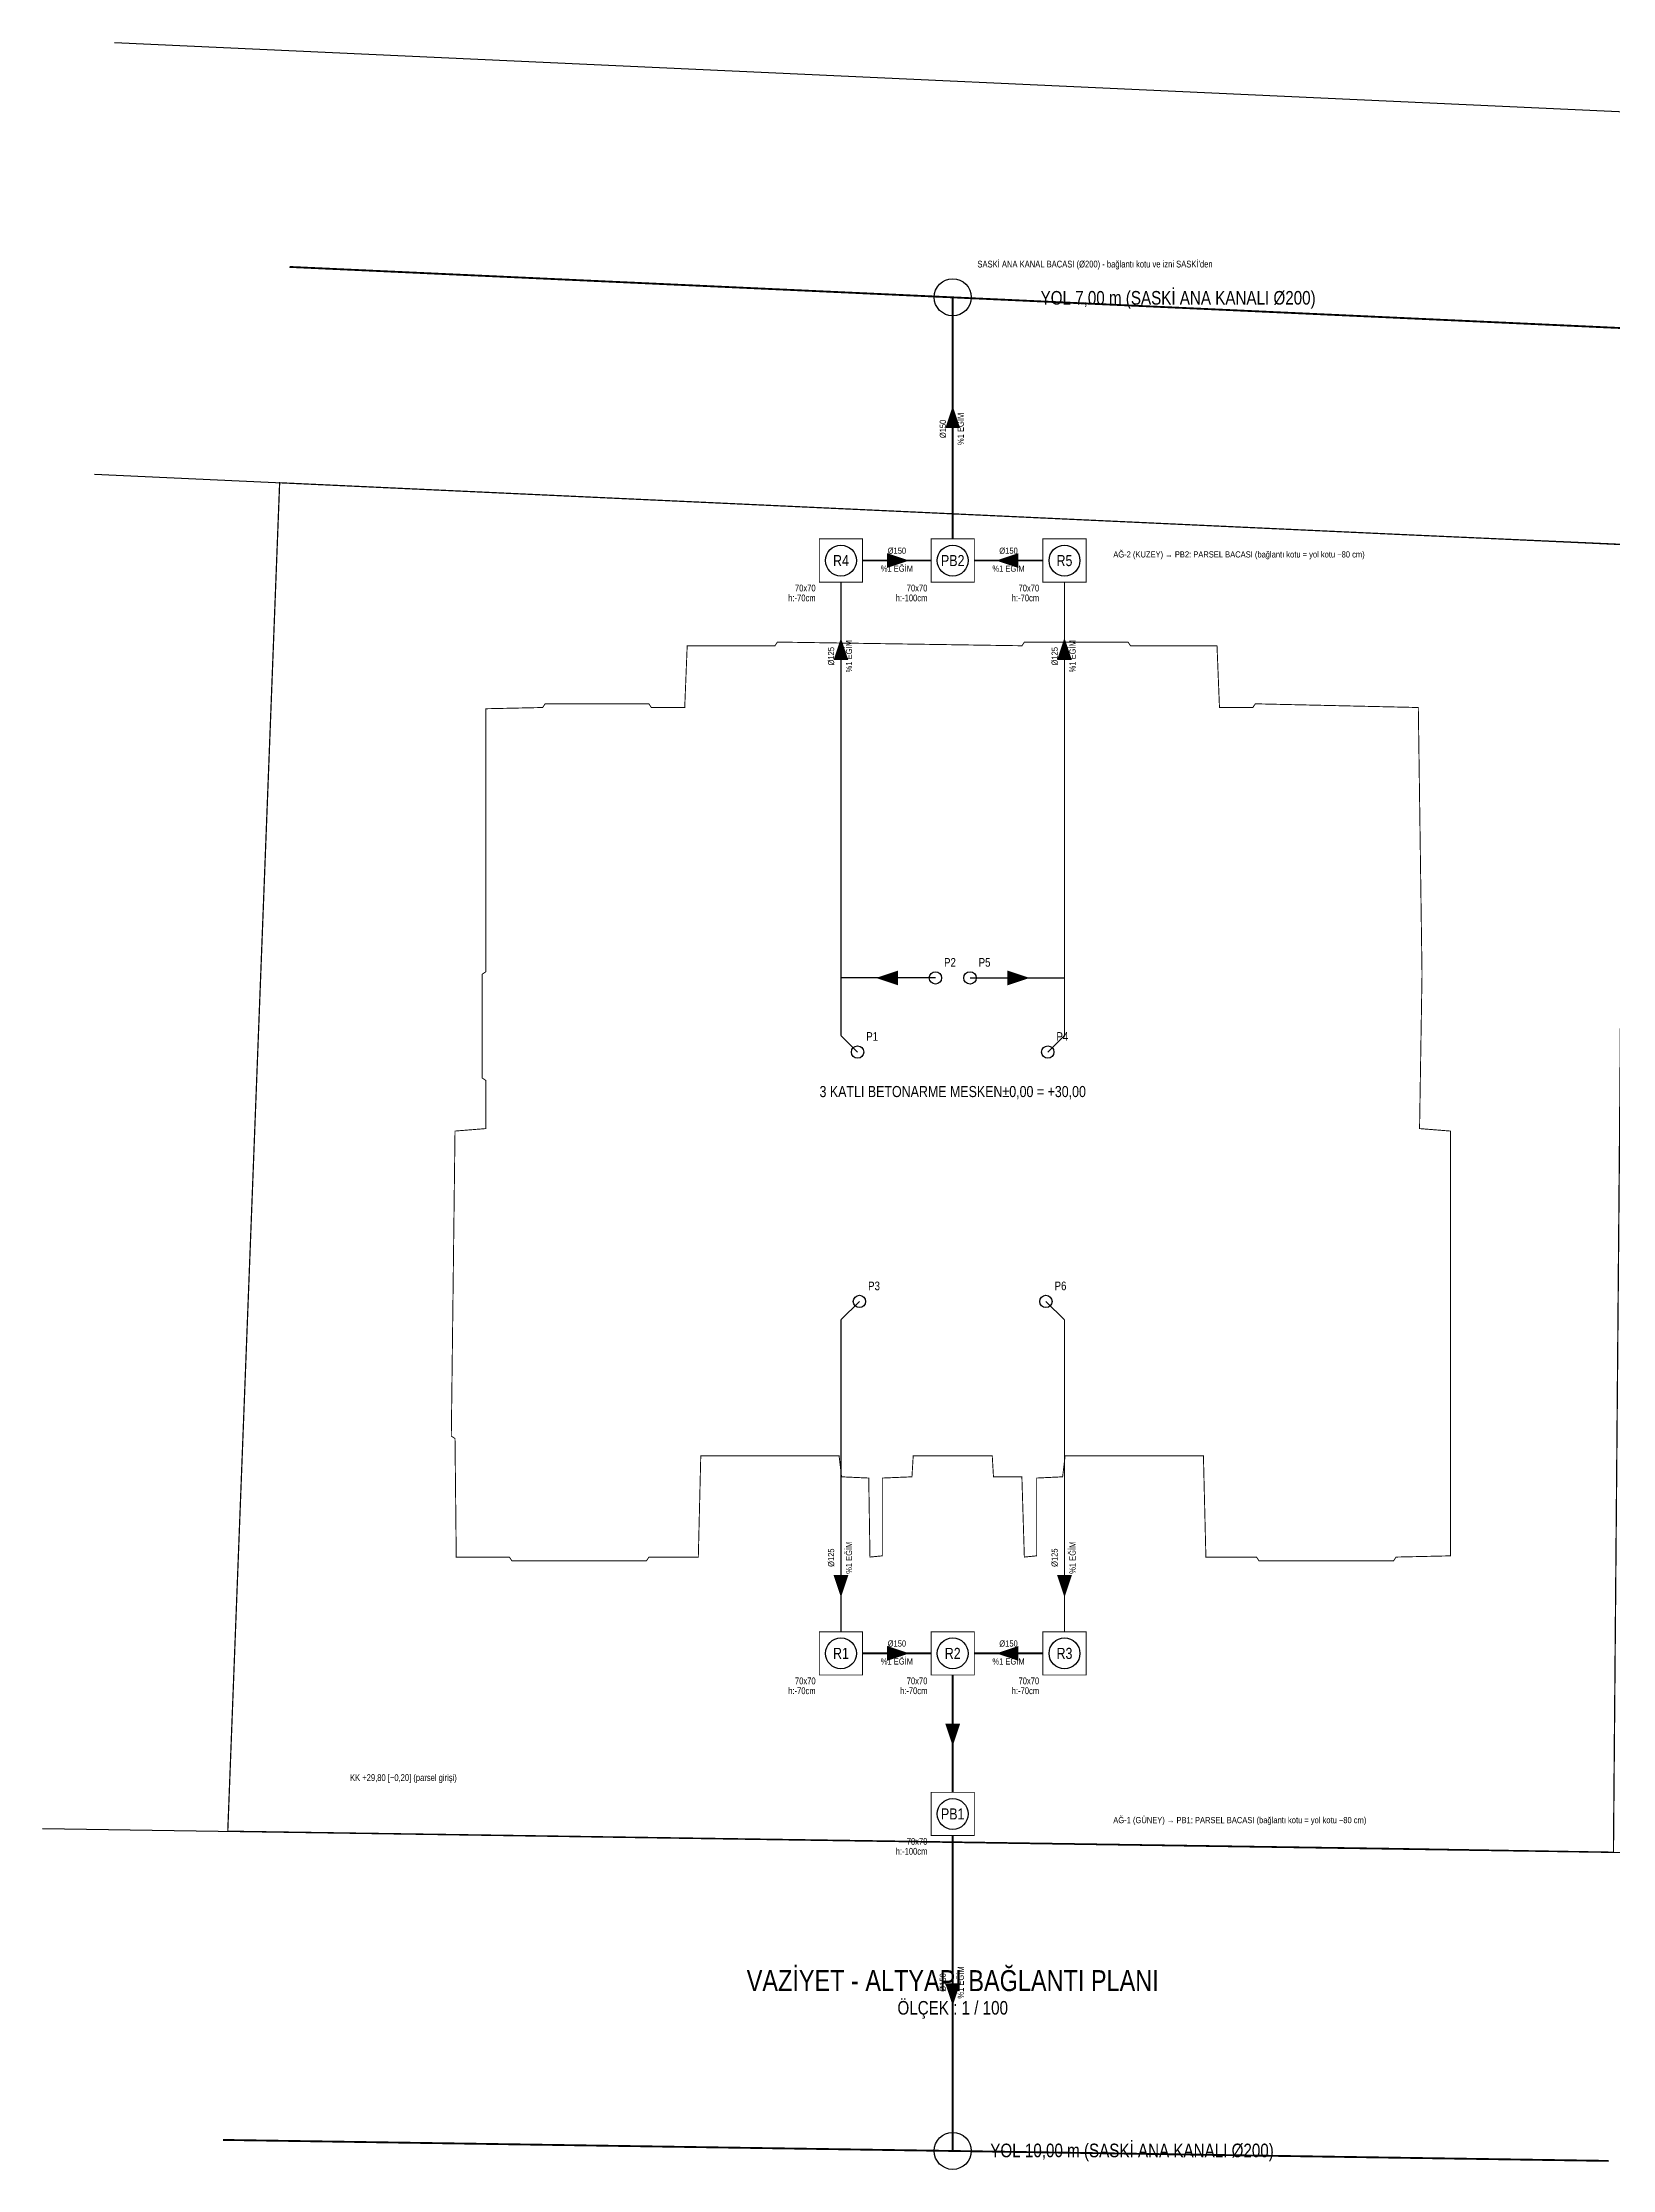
# Model space of a CAD drawing. Header units: centimetres. Extents: x -3462 to 2201, y -4536 to -601.
# Drawn here: x -3454 to -2183, y -3547 to -1824 of the extents above; entities that cross this region are included whole.
import ezdxf
from ezdxf.enums import TextEntityAlignment as Align

# ---------------------------------------------------------------- set-up
doc = ezdxf.new("R2010")
doc.units = ezdxf.units.CM
for name, color, linetype in [('ROTAS-ALTYAPI-BINA', 7, 'Continuous'), ('ROTAS-ALTYAPI-KANAL', 1, 'Continuous'), ('ROTAS-ALTYAPI-OK', 6, 'Continuous'), ('ROTAS-ALTYAPI-PARSEL', 3, 'Continuous'), ('ROTAS-ALTYAPI-PIS-SU', 6, 'Continuous'), ('ROTAS-ALTYAPI-ROGAR', 5, 'Continuous'), ('ROTAS-ALTYAPI-YAZI', 7, 'Continuous'), ('ROTAS-ALTYAPI-YOL', 8, 'Continuous'), ('ROTAS-PAFTA-YAZI', 7, 'Continuous'), ('ROTAS-SIHHI-KOLON', 6, 'Continuous')]:
    doc.layers.add(name, color=color, linetype=linetype)
doc.styles.add('ROTAS-YAZI', font='arial.ttf')

msp = doc.modelspace()

# ---------------------------------------------------------------- hatches: boundary and pattern name
at = {"layer": 'ROTAS-ALTYAPI-OK'}
h = msp.add_hatch(color=6, dxfattribs=at)
h.dxf.hatch_style = 1
h.paths.add_polyline_path([(-2717, -2118.7), (-2723, -2136.7), (-2711, -2136.7)])
h = msp.add_hatch(color=6, dxfattribs=at)
h.dxf.hatch_style = 1
h.paths.add_polyline_path([(-2752.2, -2244), (-2770.2, -2238), (-2770.2, -2250)])
h = msp.add_hatch(color=6, dxfattribs=at)
h.dxf.hatch_style = 1
h.paths.add_polyline_path([(-2681.8, -2244), (-2663.8, -2250), (-2663.8, -2238)])
h = msp.add_hatch(color=6, dxfattribs=at)
h.dxf.hatch_style = 1
h.paths.add_polyline_path([(-2807.5, -2306.6), (-2813.5, -2324.6), (-2801.5, -2324.6)])
h = msp.add_hatch(color=6, dxfattribs=at)
h.dxf.hatch_style = 1
h.paths.add_polyline_path([(-2626.5, -2306.6), (-2632.5, -2324.6), (-2620.5, -2324.6)])
h = msp.add_hatch(color=6, dxfattribs=at)
h.dxf.hatch_style = 1
h.paths.add_polyline_path([(-2779.2, -2582), (-2761.2, -2588), (-2761.2, -2576)])
h = msp.add_hatch(color=6, dxfattribs=at)
h.dxf.hatch_style = 1
h.paths.add_polyline_path([(-2654.8, -2582), (-2672.8, -2576), (-2672.8, -2588)])
h = msp.add_hatch(color=6, dxfattribs=at)
h.dxf.hatch_style = 1
h.paths.add_polyline_path([(-2807.5, -3083.6), (-2801.5, -3065.6), (-2813.5, -3065.6)])
h = msp.add_hatch(color=6, dxfattribs=at)
h.dxf.hatch_style = 1
h.paths.add_polyline_path([(-2626.5, -3083.6), (-2620.5, -3065.6), (-2632.5, -3065.6)])
h = msp.add_hatch(color=6, dxfattribs=at)
h.dxf.hatch_style = 1
h.paths.add_polyline_path([(-2752.2, -3129), (-2770.2, -3123), (-2770.2, -3135)])
h = msp.add_hatch(color=6, dxfattribs=at)
h.dxf.hatch_style = 1
h.paths.add_polyline_path([(-2681.8, -3129), (-2663.8, -3135), (-2663.8, -3123)])
h = msp.add_hatch(color=6, dxfattribs=at)
h.dxf.hatch_style = 1
h.paths.add_polyline_path([(-2717, -3204), (-2711, -3186), (-2723, -3186)])
h = msp.add_hatch(color=6, dxfattribs=at)
h.dxf.hatch_style = 1
h.paths.add_polyline_path([(-2717, -3414.2), (-2711, -3396.2), (-2723, -3396.2)])

# ---------------------------------------------------------------- linework, layer by layer
at = {"layer": 'ROTAS-ALTYAPI-BINA', "const_width": 0.75}
msp.add_lwpolyline([(-3095, -2364), (-3049, -2363), (-3047, -2360), (-2963, -2360), (-2961, -2363), (-2934, -2363), (-2932, -2313), (-2861, -2313), (-2859, -2310), (-2661, -2313), (-2659, -2310), (-2575, -2310), (-2573, -2313), (-2503, -2313), (-2501, -2363), (-2474, -2363), (-2472, -2360), (-2340, -2363), (-2337, -2579), (-2339, -2704), (-2314, -2706), (-2314, -3050), (-2358, -3051), (-2360, -3054), (-2469, -3054), (-2471, -3051), (-2512, -3051), (-2514, -2969), (-2626, -2969), (-2628, -2986), (-2649, -2987), (-2649, -3050), (-2659, -3051), (-2661, -2986), (-2684, -2986), (-2685, -2969), (-2749, -2969), (-2750, -2986), (-2774, -2987), (-2774, -3050), (-2784, -3051), (-2785, -2987), (-2807, -2986), (-2809, -2969), (-2921, -2969), (-2923, -3051), (-2963, -3051), (-2965, -3054), (-3074, -3054), (-3076, -3051), (-3119, -3051), (-3120, -2955), (-3123, -2953), (-3120, -2706), (-3095, -2704), (-3095, -2665), (-3098, -2663), (-3098, -2579), (-3095, -2577), (-3095, -2364)], close=True, dxfattribs=at)
at = {"layer": 'ROTAS-ALTYAPI-KANAL', "const_width": 1.5}
for points in [[(-3254, -2006.2), (-2165, -2056.2)], [(-3307.8, -3523), (-2185.8, -3540)]]:
    msp.add_lwpolyline(points, dxfattribs=at)
at = {"layer": 'ROTAS-ALTYAPI-KANAL'}
for centre in [(-2717, -2030.8), (-2717, -3531.9)]:
    msp.add_circle(centre, 15, dxfattribs=at)
at = {"layer": 'ROTAS-ALTYAPI-PARSEL', "const_width": 1}
msp.add_lwpolyline([(-3262, -2181), (-2352, -2223), (-2173, -2231), (-2182, -3290), (-2361, -3287), (-3304, -3273)], close=True, dxfattribs=at)
at = {"layer": 'ROTAS-ALTYAPI-PIS-SU'}
for points, const_width in [([(-2717, -2226.5), (-2717, -2030.8)], 1.5), ([(-2790, -2244), (-2734.5, -2244)], 1.5), ([(-2644, -2244), (-2699.5, -2244)], 1.5), ([(-2807.5, -2628.5), (-2807.5, -2261.5)], 1), ([(-2626.5, -2628.5), (-2626.5, -2261.5)], 1), ([(-2807.5, -2859), (-2807.5, -3111.5)], 1), ([(-2626.5, -2859), (-2626.5, -3111.5)], 1), ([(-2790, -3129), (-2734.5, -3129)], 1.5), ([(-2644, -3129), (-2699.5, -3129)], 1.5), ([(-2717, -3146.5), (-2717, -3241.5)], 1.5), ([(-2717, -3276.5), (-2717, -3531.9)], 1.5)]:
    msp.add_lwpolyline(points, dxfattribs=dict(at, const_width=const_width))
for points in [[(-2731, -2582), (-2807.5, -2582)], [(-2703, -2582), (-2626.5, -2582)], [(-2794, -2642), (-2807.5, -2628.5)], [(-2640, -2642), (-2626.5, -2628.5)], [(-2792.5, -2844), (-2807.5, -2859)], [(-2641.5, -2844), (-2626.5, -2859)]]:
    msp.add_lwpolyline(points, dxfattribs=at)
at = {"layer": 'ROTAS-ALTYAPI-ROGAR', "const_width": 0.75}
for points in [[(-2825, -2261.5), (-2790, -2261.5), (-2790, -2226.5), (-2825, -2226.5)], [(-2734.5, -2261.5), (-2699.5, -2261.5), (-2699.5, -2226.5), (-2734.5, -2226.5)], [(-2644, -2261.5), (-2609, -2261.5), (-2609, -2226.5), (-2644, -2226.5)], [(-2825, -3146.5), (-2790, -3146.5), (-2790, -3111.5), (-2825, -3111.5)], [(-2734.5, -3146.5), (-2699.5, -3146.5), (-2699.5, -3111.5), (-2734.5, -3111.5)], [(-2644, -3146.5), (-2609, -3146.5), (-2609, -3111.5), (-2644, -3111.5)], [(-2734.5, -3276.5), (-2699.5, -3276.5), (-2699.5, -3241.5), (-2734.5, -3241.5)]]:
    msp.add_lwpolyline(points, close=True, dxfattribs=at)
at = {"layer": 'ROTAS-ALTYAPI-ROGAR'}
for centre in [(-2807.5, -2244), (-2717, -2244), (-2626.5, -2244), (-2807.5, -3129), (-2717, -3129), (-2626.5, -3129), (-2717, -3259)]:
    msp.add_circle(centre, 12.5, dxfattribs=at)
at = {"layer": 'ROTAS-ALTYAPI-YOL'}
for points in [[(-3395.8, -1824.5), (-2007.1, -1888.2)], [(-3411.8, -2174.1), (-2023.2, -2237.9)], [(-3454, -3270.7), (-2032, -3292.3)]]:
    msp.add_lwpolyline(points, dxfattribs=at)
at = {"layer": 'ROTAS-SIHHI-KOLON'}
for centre in [(-2731, -2582), (-2703, -2582), (-2794, -2642), (-2640, -2642), (-2792.5, -2844), (-2641.5, -2844)]:
    msp.add_circle(centre, 5, dxfattribs=at)

# ---------------------------------------------------------------- texts
at = {"layer": 'ROTAS-ALTYAPI-YAZI', "style": 'ROTAS-YAZI', "width": 0.8}
for s, height, p in [("SASKİ ANA KANAL BACASI (Ø200) - bağlantı kotu ve izni SASKİ'den", 5.5, (-2697, -2008.3)), ('P2', 7, (-2724, -2575)), ('P5', 7, (-2696, -2575)), ('P1', 7, (-2787, -2635)), ('P4', 7, (-2633, -2635)), ('P3', 7, (-2785.5, -2837)), ('P6', 7, (-2634.5, -2837)), ('KK +29,80 [−0,20] (parsel girişi)', 5.5, (-3205, -3234))]:
    msp.add_text(s, height=height, dxfattribs=at).set_placement(p, align=Align.BOTTOM_LEFT)
for s, height, p in [('YOL 7,00 m (SASKİ ANA KANALI Ø200)', 11, (-2534.5, -2031.2)), ('R4', 9, (-2807.5, -2244)), ('PB2', 9, (-2717, -2244)), ('R5', 9, (-2626.5, -2244)), ('3 KATLI BETONARME MESKEN±0,00 = +30,00', 9, (-2717, -2674)), ('R1', 9, (-2807.5, -3129)), ('R2', 9, (-2717, -3129)), ('R3', 9, (-2626.5, -3129)), ('PB1', 9, (-2717, -3259)), ('YOL 10,00 m (SASKİ ANA KANALI Ø200)', 11, (-2571.8, -3531.5))]:
    msp.add_text(s, height=height, dxfattribs=at).set_placement(p, align=Align.MIDDLE_CENTER)
for s, p in [('Ø150', (-2721, -2137.4)), ('Ø125', (-2811.5, -2321.5)), ('Ø125', (-2630.5, -2321.5)), ('Ø125', (-2811.5, -3051.5)), ('Ø125', (-2630.5, -3051.5)), ('Ø150', (-2721, -3395.5))]:
    msp.add_text(s, height=5, rotation=90, dxfattribs=at).set_placement(p, align=Align.BOTTOM_CENTER)
for p in [(-2713, -2137.4), (-2803.5, -2321.5), (-2622.5, -2321.5), (-2803.5, -3051.5), (-2622.5, -3051.5), (-2713, -3395.5)]:
    msp.add_text('%1 EĞİM', height=5, rotation=90, dxfattribs=at).set_placement(p, align=Align.TOP_CENTER)
for p in [(-2762.2, -2240), (-2671.8, -2240), (-2762.2, -3125), (-2671.8, -3125)]:
    msp.add_text('Ø150', height=5, dxfattribs=at).set_placement(p, align=Align.BOTTOM_CENTER)
for s, p in [('AĞ-2 (KUZEY) → PB2: PARSEL BACASI (bağlantı kotu = yol kotu −80 cm)', (-2587, -2239)), ('AĞ-1 (GÜNEY) → PB1: PARSEL BACASI (bağlantı kotu = yol kotu −80 cm)', (-2587, -3264))]:
    msp.add_text(s, height=5, dxfattribs=at).set_placement(p, align=Align.MIDDLE_LEFT)
for p in [(-2762.2, -2248), (-2671.8, -2248), (-2762.2, -3133), (-2671.8, -3133)]:
    msp.add_text('%1 EĞİM', height=5, dxfattribs=at).set_placement(p, align=Align.TOP_CENTER)
for s, p in [('h:-70cm', (-2828, -2271.5)), ('70x70', (-2828, -2263.5)), ('h:-100cm', (-2737.5, -2271.5)), ('70x70', (-2737.5, -2263.5)), ('h:-70cm', (-2647, -2271.5)), ('70x70', (-2647, -2263.5)), ('70x70', (-2828, -3148.5)), ('70x70', (-2737.5, -3148.5)), ('70x70', (-2647, -3148.5)), ('h:-70cm', (-2828, -3156.5)), ('h:-70cm', (-2737.5, -3156.5)), ('h:-70cm', (-2647, -3156.5)), ('h:-100cm', (-2737.5, -3286.5)), ('70x70', (-2737.5, -3278.5))]:
    msp.add_text(s, height=5.5, dxfattribs=at).set_placement(p, align=Align.TOP_RIGHT)
at = {"layer": 'ROTAS-PAFTA-YAZI', "style": 'ROTAS-YAZI', "width": 0.8}
for s, height, p in [('VAZİYET - ALTYAPI BAĞLANTI PLANI', 17, (-2717, -3394)), ('ÖLÇEK : 1 / 100', 11, (-2717, -3416))]:
    msp.add_text(s, height=height, dxfattribs=at).set_placement(p, align=Align.MIDDLE_CENTER)

doc.saveas('drawing.dxf')
